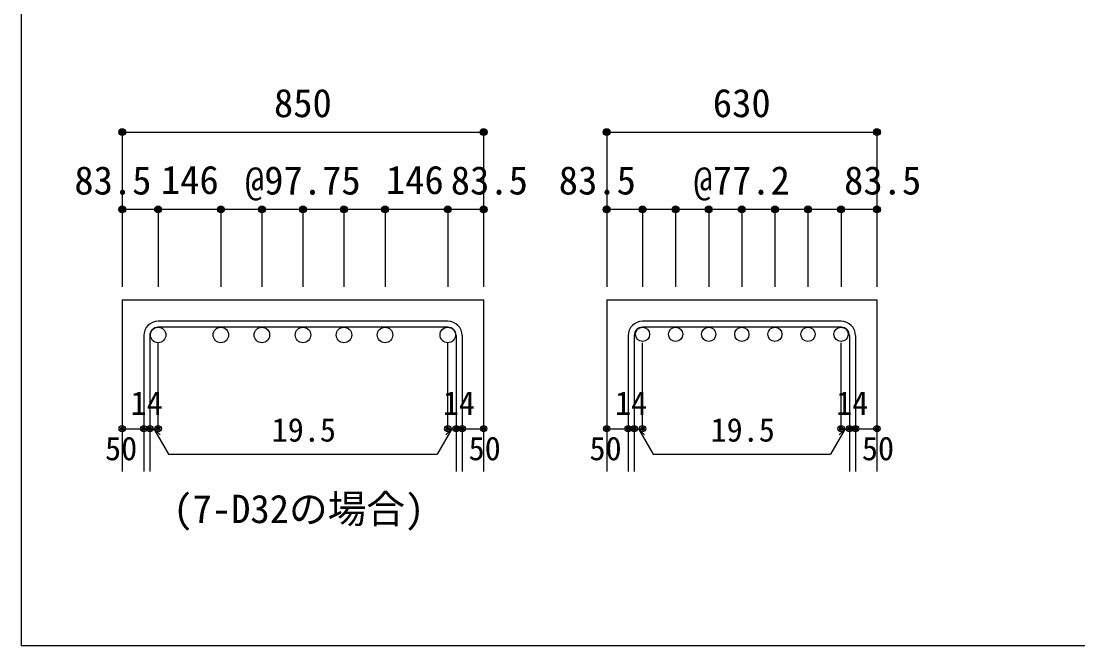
# Model space of a CAD drawing. Units: millimetres at full size, sheet at 1:30. Extents: x -5973 to 5954, y -4195 to 4201.
# Drawn here: x -5973 to -3514, y -4195 to -2742 of the extents above; entities that cross this region are included whole.
import ezdxf
from ezdxf.enums import TextEntityAlignment as Align

# ---------------------------------------------------------------- set-up
doc = ezdxf.new("R2010")
doc.units = ezdxf.units.MM
doc.header["$LTSCALE"] = 30
doc.header["$PDMODE"] = 32
doc.header["$PDSIZE"] = 15
for name, color, linetype in [('0-1_躯体線', 2, 'Continuous'), ('0-5_基礎梁筋', 7, 'Continuous'), ('0-6_スタラップ筋', 7, 'Continuous'), ('0-7_文字', 4, 'Continuous'), ('0-D_寸法', 4, 'Continuous'), ('F-0_枠', 6, 'Continuous')]:
    doc.layers.add(name, color=color, linetype=linetype)
doc.styles.add('ＭＳ ゴシック', font='')
doc.styles.get('ＭＳ ゴシック').set_extended_font_data('MS Gothic')

msp = doc.modelspace()

# ---------------------------------------------------------------- linework, layer by layer
at = {"layer": '0-1_躯体線'}
for p, q in [((-5737.58, -3389.89), (-5737.58, -3789.89)), ((-5737.58, -3389.89), (-4896.58, -3389.89)), ((-4896.58, -3389.89), (-4896.58, -3789.89)), ((-4610.3, -3389.89), (-4610.3, -3789.89)), ((-4610.3, -3389.89), (-3981.3, -3389.89)), ((-3981.3, -3389.89), (-3981.3, -3789.89))]:
    msp.add_line(p, q, dxfattribs=at)
at = {"layer": '0-5_基礎梁筋', "color": 3}
for centre, radius in [((-5654.08, -3471.89), 18), ((-5508.08, -3471.89), 18), ((-5412.58, -3471.89), 18), ((-5317.08, -3471.89), 18), ((-5221.58, -3471.89), 18), ((-5126.08, -3471.89), 18), ((-4980.08, -3471.89), 18), ((-4526.8, -3470.39), 16.5), ((-4449.8, -3470.39), 16.5), ((-4372.8, -3470.39), 16.5), ((-4295.8, -3470.39), 16.5), ((-4218.8, -3470.39), 16.5), ((-4141.8, -3470.39), 16.5), ((-4064.8, -3470.39), 16.5)]:
    msp.add_circle(centre, radius, dxfattribs=at)
at = {"layer": '0-6_スタラップ筋'}
for p, q in [((-4980.08, -3439.89), (-5654.08, -3439.89)), ((-4064.8, -3439.89), (-4526.8, -3439.89)), ((-4980.08, -3453.89), (-5654.08, -3453.89)), ((-4064.8, -3453.89), (-4526.8, -3453.89)), ((-5687.58, -3473.39), (-5687.58, -3789.89)), ((-5673.58, -3473.39), (-5673.58, -3789.89)), ((-4960.58, -3473.39), (-4960.58, -3789.89)), ((-4946.58, -3473.39), (-4946.58, -3789.89)), ((-4560.3, -3473.39), (-4560.3, -3789.89)), ((-4546.3, -3473.39), (-4546.3, -3789.89)), ((-4045.3, -3473.39), (-4045.3, -3789.89)), ((-4031.3, -3473.39), (-4031.3, -3789.89))]:
    msp.add_line(p, q, dxfattribs=at)
for centre, radius, start, end in [((-5654.08, -3473.39), 33.5, 90, 180), ((-4980.08, -3473.39), 33.5, 0, 90), ((-4526.8, -3473.39), 33.5, 90, 180), ((-4064.8, -3473.39), 33.5, 0, 90), ((-5654.08, -3473.39), 19.5, 90, 180), ((-4980.08, -3473.39), 19.5, 0, 90), ((-4526.8, -3473.39), 19.5, 90, 180), ((-4064.8, -3473.39), 19.5, 0, 90)]:
    msp.add_arc(centre, radius, start, end, dxfattribs=at)
at = {"layer": '0-D_寸法'}
for p, q in [((-5737.58, -2999.89), (-5737.58, -3179.89)), ((-5737.58, -2999.89), (-4896.58, -2999.89)), ((-4896.58, -2999.89), (-4896.58, -3179.89)), ((-4610.3, -2999.89), (-4610.3, -3179.89)), ((-4610.3, -2999.89), (-3981.3, -2999.89)), ((-3981.3, -2999.89), (-3981.3, -3179.89)), ((-5654.08, -3179.89), (-5737.58, -3179.89)), ((-5737.58, -3179.89), (-5737.58, -3359.89)), ((-5317.08, -3179.89), (-5654.08, -3179.89)), ((-5654.08, -3179.89), (-5654.08, -3359.89)), ((-5508.08, -3179.89), (-5508.08, -3359.89)), ((-5412.58, -3179.89), (-5412.58, -3359.89)), ((-4980.08, -3179.89), (-5317.08, -3179.89)), ((-5317.08, -3179.89), (-5317.08, -3359.89)), ((-5221.58, -3179.89), (-5221.58, -3359.89)), ((-5126.08, -3179.89), (-5126.08, -3359.89)), ((-4896.58, -3179.89), (-4980.08, -3179.89)), ((-4980.08, -3179.89), (-4980.08, -3359.89)), ((-4896.58, -3179.89), (-4896.58, -3359.89)), ((-4526.8, -3179.89), (-4610.3, -3179.89)), ((-4610.3, -3179.89), (-4610.3, -3359.89)), ((-4295.8, -3179.89), (-4526.8, -3179.89)), ((-4526.8, -3179.89), (-4526.8, -3359.89)), ((-4449.8, -3179.89), (-4449.8, -3359.89)), ((-4372.8, -3179.89), (-4372.8, -3359.89)), ((-4295.8, -3179.89), (-4295.8, -3359.89)), ((-4064.8, -3179.89), (-4295.8, -3179.89)), ((-4218.8, -3179.89), (-4218.8, -3359.89)), ((-4141.8, -3179.89), (-4141.8, -3359.89)), ((-3981.3, -3179.89), (-4064.8, -3179.89)), ((-4064.8, -3179.89), (-4064.8, -3359.89)), ((-3981.3, -3179.89), (-3981.3, -3359.89)), ((-5654.08, -3689.89), (-5654.08, -3490.56)), ((-4980.08, -3689.89), (-4980.08, -3490.56)), ((-4526.8, -3689.89), (-4526.8, -3490.56)), ((-4064.8, -3689.89), (-4064.8, -3490.56)), ((-5737.58, -3689.89), (-5687.58, -3689.89)), ((-5687.58, -3689.89), (-5654.08, -3689.89)), ((-5663.83, -3689.89), (-5649.69, -3704.04)), ((-5663.83, -3689.89), (-5629.61, -3749.17)), ((-4970.33, -3689.89), (-5004.56, -3749.17)), ((-4970.33, -3689.89), (-4984.48, -3704.04)), ((-4980.08, -3689.89), (-4896.58, -3689.89)), ((-4960.58, -3689.89), (-4946.58, -3689.89)), ((-4610.3, -3689.89), (-4560.3, -3689.89)), ((-4560.3, -3689.89), (-4526.8, -3689.89)), ((-4536.55, -3689.89), (-4522.41, -3704.04)), ((-4536.55, -3689.89), (-4502.33, -3749.17)), ((-4055.05, -3689.89), (-4089.27, -3749.17)), ((-4055.05, -3689.89), (-4069.19, -3704.04)), ((-4064.8, -3689.89), (-3981.3, -3689.89)), ((-4045.3, -3689.89), (-4031.3, -3689.89)), ((-5629.61, -3749.17), (-5004.56, -3749.17)), ((-4502.33, -3749.17), (-4089.27, -3749.17))]:
    msp.add_line(p, q, dxfattribs=at)
for points in [[(-4896.58, -2999.89), (-4896.58, -3179.89), (-4896.58, -3359.89)], [(-3981.3, -2999.89), (-3981.3, -3179.89), (-3981.3, -3359.89)]]:
    msp.add_lwpolyline(points, dxfattribs=at)
for centre, radius in [((-5737.58, -2999.89), 8), ((-5737.58, -2999.89), 7.2), ((-5737.58, -2999.89), 6.4), ((-5737.58, -2999.89), 5.6), ((-5737.58, -2999.89), 4.8), ((-5737.58, -2999.89), 4), ((-5737.58, -2999.89), 3.2), ((-5737.58, -2999.89), 2.4), ((-5737.58, -2999.89), 1.6), ((-5737.58, -2999.89), 0.8), ((-4896.58, -2999.89), 8), ((-4896.58, -2999.89), 7.2), ((-4896.58, -2999.89), 6.4), ((-4896.58, -2999.89), 5.6), ((-4896.58, -2999.89), 4.8), ((-4896.58, -2999.89), 4), ((-4896.58, -2999.89), 3.2), ((-4896.58, -2999.89), 2.4), ((-4896.58, -2999.89), 1.6), ((-4896.58, -2999.89), 0.8), ((-4610.3, -2999.89), 8), ((-4610.3, -2999.89), 7.2), ((-4610.3, -2999.89), 6.4), ((-4610.3, -2999.89), 5.6), ((-4610.3, -2999.89), 4.8), ((-4610.3, -2999.89), 4), ((-4610.3, -2999.89), 3.2), ((-4610.3, -2999.89), 2.4), ((-4610.3, -2999.89), 1.6), ((-4610.3, -2999.89), 0.8), ((-3981.3, -2999.89), 8), ((-3981.3, -2999.89), 7.2), ((-3981.3, -2999.89), 6.4), ((-3981.3, -2999.89), 5.6), ((-3981.3, -2999.89), 4.8), ((-3981.3, -2999.89), 4), ((-3981.3, -2999.89), 3.2), ((-3981.3, -2999.89), 2.4), ((-3981.3, -2999.89), 1.6), ((-3981.3, -2999.89), 0.8), ((-5737.58, -3179.89), 8), ((-5654.08, -3179.89), 8), ((-5508.08, -3179.89), 8), ((-5412.58, -3179.89), 8), ((-5317.08, -3179.89), 8), ((-5221.58, -3179.89), 8), ((-5126.08, -3179.89), 8), ((-4980.08, -3179.89), 8), ((-4896.58, -3179.89), 8), ((-4610.3, -3179.89), 8), ((-4526.8, -3179.89), 8), ((-4449.8, -3179.89), 8), ((-4372.8, -3179.89), 8), ((-4295.8, -3179.89), 8), ((-4218.8, -3179.89), 8), ((-4141.8, -3179.89), 8), ((-4064.8, -3179.89), 8), ((-3981.3, -3179.89), 8), ((-5737.58, -3179.89), 7.2), ((-5737.58, -3179.89), 6.4), ((-5737.58, -3179.89), 5.6), ((-5737.58, -3179.89), 4.8), ((-5737.58, -3179.89), 4), ((-5737.58, -3179.89), 3.2), ((-5737.58, -3179.89), 2.4), ((-5737.58, -3179.89), 1.6), ((-5737.58, -3179.89), 0.8), ((-5654.08, -3179.89), 7.2), ((-5654.08, -3179.89), 6.4), ((-5654.08, -3179.89), 5.6), ((-5654.08, -3179.89), 4.8), ((-5654.08, -3179.89), 4), ((-5654.08, -3179.89), 3.2), ((-5654.08, -3179.89), 2.4), ((-5654.08, -3179.89), 1.6), ((-5654.08, -3179.89), 0.8), ((-5508.08, -3179.89), 7.2), ((-5508.08, -3179.89), 6.4), ((-5508.08, -3179.89), 5.6), ((-5508.08, -3179.89), 4.8), ((-5508.08, -3179.89), 4), ((-5508.08, -3179.89), 3.2), ((-5508.08, -3179.89), 2.4), ((-5508.08, -3179.89), 1.6), ((-5508.08, -3179.89), 0.8), ((-5412.58, -3179.89), 7.2), ((-5412.58, -3179.89), 6.4), ((-5412.58, -3179.89), 5.6), ((-5412.58, -3179.89), 4.8), ((-5412.58, -3179.89), 4), ((-5412.58, -3179.89), 3.2), ((-5412.58, -3179.89), 2.4), ((-5412.58, -3179.89), 1.6), ((-5412.58, -3179.89), 0.8), ((-5317.08, -3179.89), 7.2), ((-5317.08, -3179.89), 6.4), ((-5317.08, -3179.89), 5.6), ((-5317.08, -3179.89), 4.8), ((-5317.08, -3179.89), 4), ((-5317.08, -3179.89), 3.2), ((-5317.08, -3179.89), 2.4), ((-5317.08, -3179.89), 1.6), ((-5317.08, -3179.89), 0.8), ((-5221.58, -3179.89), 7.2), ((-5221.58, -3179.89), 6.4), ((-5221.58, -3179.89), 5.6), ((-5221.58, -3179.89), 4.8), ((-5221.58, -3179.89), 4), ((-5221.58, -3179.89), 3.2), ((-5221.58, -3179.89), 2.4), ((-5221.58, -3179.89), 1.6), ((-5221.58, -3179.89), 0.8), ((-5126.08, -3179.89), 7.2), ((-5126.08, -3179.89), 6.4), ((-5126.08, -3179.89), 5.6), ((-5126.08, -3179.89), 4.8), ((-5126.08, -3179.89), 4), ((-5126.08, -3179.89), 3.2), ((-5126.08, -3179.89), 2.4), ((-5126.08, -3179.89), 1.6), ((-5126.08, -3179.89), 0.8), ((-4980.08, -3179.89), 7.2), ((-4980.08, -3179.89), 6.4), ((-4980.08, -3179.89), 5.6), ((-4980.08, -3179.89), 4.8), ((-4980.08, -3179.89), 4), ((-4980.08, -3179.89), 3.2), ((-4980.08, -3179.89), 2.4), ((-4980.08, -3179.89), 1.6), ((-4980.08, -3179.89), 0.8), ((-4896.58, -3179.89), 7.2), ((-4896.58, -3179.89), 6.4), ((-4896.58, -3179.89), 5.6), ((-4896.58, -3179.89), 4.8), ((-4896.58, -3179.89), 4), ((-4896.58, -3179.89), 3.2), ((-4896.58, -3179.89), 2.4), ((-4896.58, -3179.89), 1.6), ((-4896.58, -3179.89), 0.8), ((-4610.3, -3179.89), 7.2), ((-4610.3, -3179.89), 6.4), ((-4610.3, -3179.89), 5.6), ((-4610.3, -3179.89), 4.8), ((-4610.3, -3179.89), 4), ((-4610.3, -3179.89), 3.2), ((-4610.3, -3179.89), 2.4), ((-4610.3, -3179.89), 1.6), ((-4610.3, -3179.89), 0.8), ((-4526.8, -3179.89), 7.2), ((-4526.8, -3179.89), 6.4), ((-4526.8, -3179.89), 5.6), ((-4526.8, -3179.89), 4.8), ((-4526.8, -3179.89), 4), ((-4526.8, -3179.89), 3.2), ((-4526.8, -3179.89), 2.4), ((-4526.8, -3179.89), 1.6), ((-4526.8, -3179.89), 0.8), ((-4449.8, -3179.89), 7.2), ((-4449.8, -3179.89), 6.4), ((-4449.8, -3179.89), 5.6), ((-4449.8, -3179.89), 4.8), ((-4449.8, -3179.89), 4), ((-4449.8, -3179.89), 3.2), ((-4449.8, -3179.89), 2.4), ((-4449.8, -3179.89), 1.6), ((-4449.8, -3179.89), 0.8), ((-4372.8, -3179.89), 7.2), ((-4372.8, -3179.89), 6.4), ((-4372.8, -3179.89), 5.6), ((-4372.8, -3179.89), 4.8), ((-4372.8, -3179.89), 4), ((-4372.8, -3179.89), 3.2), ((-4372.8, -3179.89), 2.4), ((-4372.8, -3179.89), 1.6), ((-4372.8, -3179.89), 0.8), ((-4295.8, -3179.89), 7.2), ((-4295.8, -3179.89), 6.4), ((-4295.8, -3179.89), 5.6), ((-4295.8, -3179.89), 4.8), ((-4295.8, -3179.89), 4), ((-4295.8, -3179.89), 3.2), ((-4295.8, -3179.89), 2.4), ((-4295.8, -3179.89), 1.6), ((-4295.8, -3179.89), 0.8), ((-4218.8, -3179.89), 7.2), ((-4218.8, -3179.89), 6.4), ((-4218.8, -3179.89), 5.6), ((-4218.8, -3179.89), 4.8), ((-4218.8, -3179.89), 4), ((-4218.8, -3179.89), 3.2), ((-4218.8, -3179.89), 2.4), ((-4218.8, -3179.89), 1.6), ((-4218.8, -3179.89), 0.8), ((-4141.8, -3179.89), 7.2), ((-4141.8, -3179.89), 6.4), ((-4141.8, -3179.89), 5.6), ((-4141.8, -3179.89), 4.8), ((-4141.8, -3179.89), 4), ((-4141.8, -3179.89), 3.2), ((-4141.8, -3179.89), 2.4), ((-4141.8, -3179.89), 1.6), ((-4141.8, -3179.89), 0.8), ((-4064.8, -3179.89), 7.2), ((-4064.8, -3179.89), 6.4), ((-4064.8, -3179.89), 5.6), ((-4064.8, -3179.89), 4.8), ((-4064.8, -3179.89), 4), ((-4064.8, -3179.89), 3.2), ((-4064.8, -3179.89), 2.4), ((-4064.8, -3179.89), 1.6), ((-4064.8, -3179.89), 0.8), ((-3981.3, -3179.89), 7.2), ((-3981.3, -3179.89), 6.4), ((-3981.3, -3179.89), 5.6), ((-3981.3, -3179.89), 4.8), ((-3981.3, -3179.89), 4), ((-3981.3, -3179.89), 3.2), ((-3981.3, -3179.89), 2.4), ((-3981.3, -3179.89), 1.6), ((-3981.3, -3179.89), 0.8), ((-5737.58, -3689.89), 4), ((-5737.58, -3689.89), 3.6), ((-5737.58, -3689.89), 3.2), ((-5737.58, -3689.89), 2.8), ((-5737.58, -3689.89), 2.4), ((-5737.58, -3689.89), 2), ((-5737.58, -3689.89), 1.6), ((-5687.58, -3689.89), 4), ((-5687.58, -3689.89), 3.6), ((-5687.58, -3689.89), 3.2), ((-5687.58, -3689.89), 2.8), ((-5687.58, -3689.89), 2.4), ((-5687.58, -3689.89), 2), ((-5687.58, -3689.89), 1.6), ((-5673.58, -3689.89), 4), ((-5673.58, -3689.89), 3.6), ((-5673.58, -3689.89), 3.2), ((-5673.58, -3689.89), 2.8), ((-5673.58, -3689.89), 2.4), ((-5673.58, -3689.89), 2), ((-5673.58, -3689.89), 1.6), ((-5654.08, -3689.89), 4), ((-5654.08, -3689.89), 3.6), ((-5654.08, -3689.89), 3.2), ((-5654.08, -3689.89), 2.8), ((-5654.08, -3689.89), 2.4), ((-5654.08, -3689.89), 2), ((-5654.08, -3689.89), 1.6), ((-4980.08, -3689.89), 4), ((-4980.08, -3689.89), 3.6), ((-4980.08, -3689.89), 3.2), ((-4980.08, -3689.89), 2.8), ((-4980.08, -3689.89), 2.4), ((-4980.08, -3689.89), 2), ((-4980.08, -3689.89), 1.6), ((-4960.58, -3689.89), 4), ((-4960.58, -3689.89), 3.6), ((-4960.58, -3689.89), 3.2), ((-4960.58, -3689.89), 2.8), ((-4960.58, -3689.89), 2.4), ((-4960.58, -3689.89), 2), ((-4960.58, -3689.89), 1.6), ((-4946.58, -3689.89), 4), ((-4946.58, -3689.89), 3.6), ((-4946.58, -3689.89), 3.2), ((-4946.58, -3689.89), 2.8), ((-4946.58, -3689.89), 2.4), ((-4946.58, -3689.89), 2), ((-4946.58, -3689.89), 1.6), ((-4896.58, -3689.89), 4), ((-4896.58, -3689.89), 3.6), ((-4896.58, -3689.89), 3.2), ((-4896.58, -3689.89), 2.8), ((-4896.58, -3689.89), 2.4), ((-4896.58, -3689.89), 2), ((-4896.58, -3689.89), 1.6), ((-4610.3, -3689.89), 4), ((-4610.3, -3689.89), 3.6), ((-4610.3, -3689.89), 3.2), ((-4610.3, -3689.89), 2.8), ((-4610.3, -3689.89), 2.4), ((-4610.3, -3689.89), 2), ((-4610.3, -3689.89), 1.6), ((-4560.3, -3689.89), 4), ((-4560.3, -3689.89), 3.6), ((-4560.3, -3689.89), 3.2), ((-4560.3, -3689.89), 2.8), ((-4560.3, -3689.89), 2.4), ((-4560.3, -3689.89), 2), ((-4560.3, -3689.89), 1.6), ((-4546.3, -3689.89), 4), ((-4546.3, -3689.89), 3.6), ((-4546.3, -3689.89), 3.2), ((-4546.3, -3689.89), 2.8), ((-4546.3, -3689.89), 2.4), ((-4546.3, -3689.89), 2), ((-4546.3, -3689.89), 1.6), ((-4526.8, -3689.89), 4), ((-4526.8, -3689.89), 3.6), ((-4526.8, -3689.89), 3.2), ((-4526.8, -3689.89), 2.8), ((-4526.8, -3689.89), 2.4), ((-4526.8, -3689.89), 2), ((-4526.8, -3689.89), 1.6), ((-4064.8, -3689.89), 4), ((-4064.8, -3689.89), 3.6), ((-4064.8, -3689.89), 3.2), ((-4064.8, -3689.89), 2.8), ((-4064.8, -3689.89), 2.4), ((-4064.8, -3689.89), 2), ((-4064.8, -3689.89), 1.6), ((-4045.3, -3689.89), 4), ((-4045.3, -3689.89), 3.6), ((-4045.3, -3689.89), 3.2), ((-4045.3, -3689.89), 2.8), ((-4045.3, -3689.89), 2.4), ((-4045.3, -3689.89), 2), ((-4045.3, -3689.89), 1.6), ((-4031.3, -3689.89), 4), ((-4031.3, -3689.89), 3.6), ((-4031.3, -3689.89), 3.2), ((-4031.3, -3689.89), 2.8), ((-4031.3, -3689.89), 2.4), ((-4031.3, -3689.89), 2), ((-4031.3, -3689.89), 1.6), ((-3981.3, -3689.89), 4), ((-3981.3, -3689.89), 3.6), ((-3981.3, -3689.89), 3.2), ((-3981.3, -3689.89), 2.8), ((-3981.3, -3689.89), 2.4), ((-3981.3, -3689.89), 2), ((-3981.3, -3689.89), 1.6), ((-5737.58, -3689.89), 1.2), ((-5737.58, -3689.89), 0.8), ((-5737.58, -3689.89), 0.4), ((-5687.58, -3689.89), 1.2), ((-5687.58, -3689.89), 0.8), ((-5687.58, -3689.89), 0.4), ((-5673.58, -3689.89), 1.2), ((-5673.58, -3689.89), 0.8), ((-5673.58, -3689.89), 0.4), ((-5654.08, -3689.89), 1.2), ((-5654.08, -3689.89), 0.8), ((-5654.08, -3689.89), 0.4), ((-4980.08, -3689.89), 1.2), ((-4980.08, -3689.89), 0.8), ((-4980.08, -3689.89), 0.4), ((-4960.58, -3689.89), 1.2), ((-4960.58, -3689.89), 0.8), ((-4960.58, -3689.89), 0.4), ((-4946.58, -3689.89), 1.2), ((-4946.58, -3689.89), 0.8), ((-4946.58, -3689.89), 0.4), ((-4896.58, -3689.89), 1.2), ((-4896.58, -3689.89), 0.8), ((-4896.58, -3689.89), 0.4), ((-4610.3, -3689.89), 1.2), ((-4610.3, -3689.89), 0.8), ((-4610.3, -3689.89), 0.4), ((-4560.3, -3689.89), 1.2), ((-4560.3, -3689.89), 0.8), ((-4560.3, -3689.89), 0.4), ((-4546.3, -3689.89), 1.2), ((-4546.3, -3689.89), 0.8), ((-4546.3, -3689.89), 0.4), ((-4526.8, -3689.89), 1.2), ((-4526.8, -3689.89), 0.8), ((-4526.8, -3689.89), 0.4), ((-4064.8, -3689.89), 1.2), ((-4064.8, -3689.89), 0.8), ((-4064.8, -3689.89), 0.4), ((-4045.3, -3689.89), 1.2), ((-4045.3, -3689.89), 0.8), ((-4045.3, -3689.89), 0.4), ((-4031.3, -3689.89), 1.2), ((-4031.3, -3689.89), 0.8), ((-4031.3, -3689.89), 0.4), ((-3981.3, -3689.89), 1.2), ((-3981.3, -3689.89), 0.8), ((-3981.3, -3689.89), 0.4)]:
    msp.add_circle(centre, radius, dxfattribs=at)
at = {"layer": '0-D_寸法', "color": 7}
for p in [(-5737.58, -2999.89), (-4896.58, -2999.89), (-4610.3, -2999.89), (-3981.3, -2999.89), (-5737.58, -3179.89), (-5654.08, -3179.89), (-5508.08, -3179.89), (-5412.58, -3179.89), (-5317.08, -3179.89), (-5221.58, -3179.89), (-5126.08, -3179.89), (-4980.08, -3179.89), (-4896.58, -3179.89), (-4610.3, -3179.89), (-4526.8, -3179.89), (-4449.8, -3179.89), (-4372.8, -3179.89), (-4295.8, -3179.89), (-4218.8, -3179.89), (-4141.8, -3179.89), (-4064.8, -3179.89), (-3981.3, -3179.89), (-5737.58, -3689.89), (-5687.58, -3689.89), (-5673.58, -3689.89), (-5654.08, -3689.89), (-4980.08, -3689.89), (-4960.58, -3689.89), (-4946.58, -3689.89), (-4896.58, -3689.89), (-4610.3, -3689.89), (-4560.3, -3689.89), (-4546.3, -3689.89), (-4526.8, -3689.89), (-4064.8, -3689.89), (-4045.3, -3689.89), (-4031.3, -3689.89), (-3981.3, -3689.89)]:
    msp.add_point(p, dxfattribs=at)
at = {"layer": 'F-0_枠'}
for p in [(-5972.88, 4201.15), (5954.1, -4195.24)]:
    msp.add_line(p, (-5972.88, -4195.24), dxfattribs=at)

# ---------------------------------------------------------------- texts
at = {"layer": '0-7_文字', "color": 7, "style": 'ＭＳ ゴシック'}
msp.add_text('(7-D32の場合)', height=65.98, dxfattribs=at).set_placement((-5618.84, -3929.38), align=Align.BOTTOM_LEFT)
at = {"layer": '0-D_寸法', "style": 'ＭＳ ゴシック'}
for s, height, p in [('850', 65.98, (-5384.58, -2984.89)), ('630', 65.98, (-4363.3, -2984.89)), ('83.5', 65.98, (-5849.08, -3164.89)), ('146', 65.98, (-5647.72, -3163.79)), ('@97.75', 65.98, (-5452.08, -3164.89)), ('146', 65.98, (-5124.07, -3163.79)), ('83.5', 65.98, (-4973.08, -3164.89)), ('83.5', 65.98, (-4721.8, -3164.89)), ('@77.2', 65.98, (-4408.3, -3164.89)), ('83.5', 65.98, (-4057.8, -3164.89)), ('14', 54.99, (-5718.12, -3674.44)), ('14', 54.99, (-4991.54, -3674.44)), ('14', 54.99, (-4590.84, -3674.44)), ('14', 54.99, (-4076.26, -3674.44)), ('19.5', 54.99, (-5389.85, -3736.53)), ('19.5', 54.99, (-4368.56, -3736.53)), ('50', 54.99, (-5777.58, -3779.89)), ('50', 54.99, (-4931.58, -3779.89)), ('50', 54.99, (-4650.3, -3779.89)), ('50', 54.99, (-4016.3, -3779.89))]:
    msp.add_text(s, height=height, dxfattribs=at).set_placement(p, align=Align.BOTTOM_LEFT)

doc.saveas('drawing.dxf')
